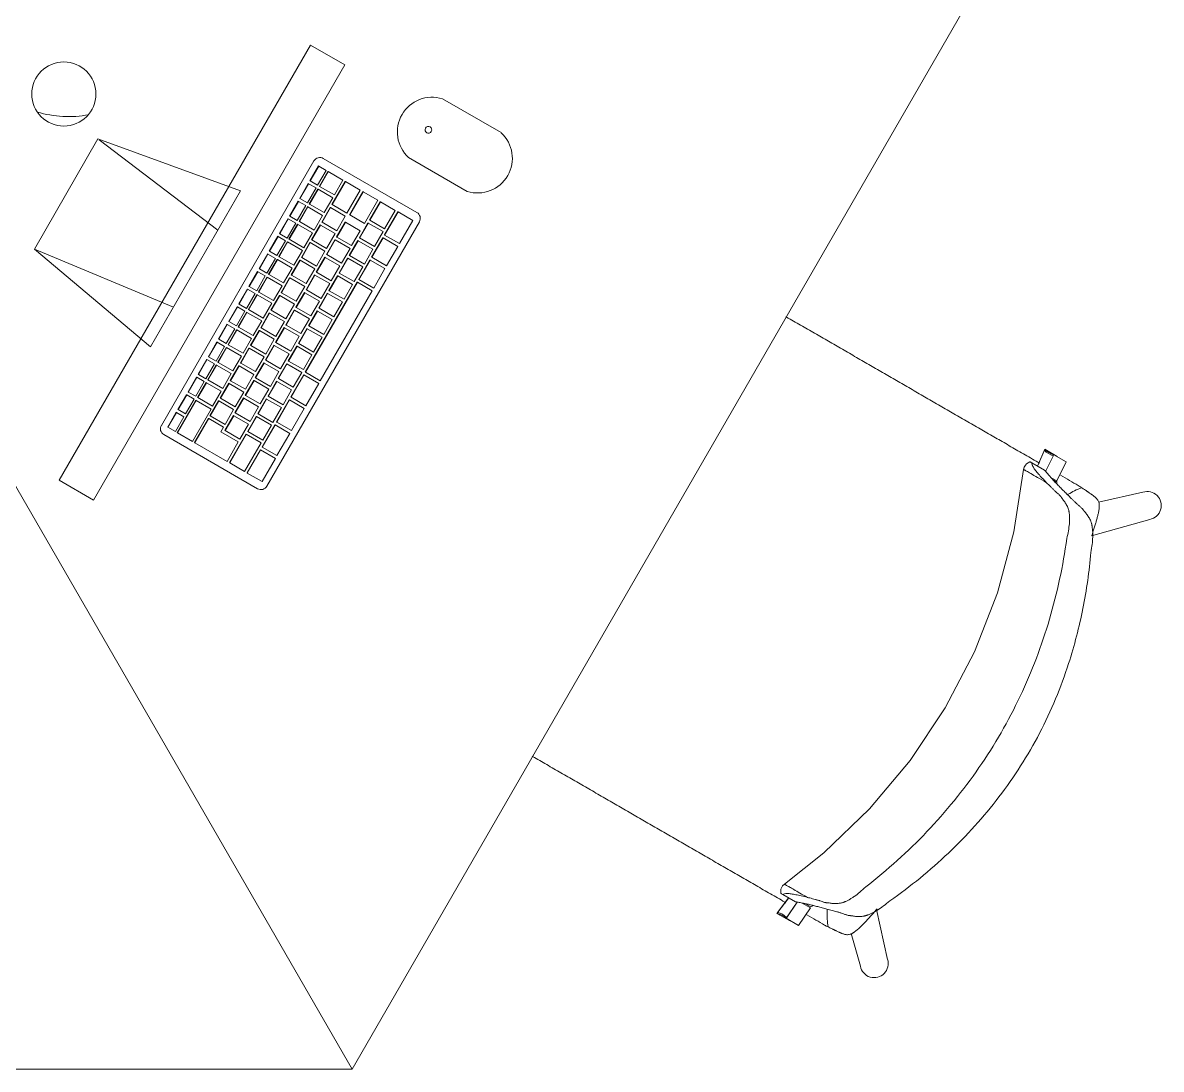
# Model space of a CAD drawing. Header units: millimetres. Extents: x 155927 to 295199, y -4084 to 97293.
# Drawn here: x 179994 to 181059, y 23214 to 24192 of the extents above; entities that cross this region are included whole.
import ezdxf

# ---------------------------------------------------------------- set-up
doc = ezdxf.new("R2010")
doc.units = ezdxf.units.MM
doc.header["$MEASUREMENT"] = 0
doc.layers.add('A-GENM', color=8, linetype='CONTINUOUS', lineweight=9)
doc.layers.add('I-FURN', color=8, linetype='CONTINUOUS', lineweight=9)

msp = doc.modelspace()

# ---------------------------------------------------------------- linework, layer by layer
at = {"layer": 'A-GENM'}
for p, q in [((180441.4, 24089.6), (180386.4, 24121.3)), ((180123.5, 23815.8), (180266.2, 24063.1)), ((180274.9, 24065.4), (180362.5, 24014.9)), ((180354.6, 24066.3), (180409.6, 24034.6)), ((180262.4, 24044.5), (180270.4, 24058.4)), ((180270.6, 24058.3), (180262.6, 24044.4)), ((180269.6, 24040.4), (180277.6, 24054.3)), ((180270.6, 24058.3), (180270.4, 24058.4)), ((180277.6, 24054.3), (180270.6, 24058.3)), ((180271.3, 24039.4), (180279.3, 24053.3)), ((180279.5, 24053.1), (180271.5, 24039.3)), ((180279.5, 24053.1), (180279.3, 24053.3)), ((180293.3, 24045.2), (180279.5, 24053.1)), ((180252.9, 24028.1), (180260.9, 24041.9)), ((180261.1, 24041.8), (180253.1, 24027.9)), ((180260.1, 24024), (180268.1, 24037.8)), ((180261.1, 24041.8), (180260.9, 24041.9)), ((180268.1, 24037.8), (180261.1, 24041.8)), ((180262.6, 24044.4), (180262.4, 24044.5)), ((180262.6, 24044.4), (180269.6, 24040.4)), ((180271.5, 24039.3), (180271.3, 24039.4)), ((180271.5, 24039.3), (180285.3, 24031.3)), ((180282.9, 24022.3), (180295.4, 24043.9)), ((180295.7, 24043.8), (180283.2, 24022.2)), ((180285.3, 24031.3), (180293.3, 24045.2)), ((180295.7, 24043.8), (180295.4, 24043.9)), ((180309.5, 24035.8), (180295.7, 24043.8)), ((180253.1, 24027.9), (180252.9, 24028.1)), ((180253.1, 24027.9), (180260.1, 24024)), ((180261.8, 24023), (180269.8, 24036.8)), ((180270, 24036.7), (180262, 24022.8)), ((180270, 24036.7), (180269.8, 24036.8)), ((180283.8, 24028.7), (180270, 24036.7)), ((180275.8, 24014.8), (180283.8, 24028.7)), ((180297, 24014.2), (180309.5, 24035.8)), ((180299.3, 24012.8), (180311.8, 24034.5)), ((180312.1, 24034.3), (180299.6, 24012.7)), ((180312.1, 24034.3), (180311.8, 24034.5)), ((180325.9, 24026.4), (180312.1, 24034.3)), ((180243.4, 24011.6), (180251.4, 24025.5)), ((180251.6, 24025.3), (180243.6, 24011.5)), ((180250.6, 24007.5), (180258.6, 24021.4)), ((180251.6, 24025.3), (180251.4, 24025.5)), ((180258.6, 24021.4), (180251.6, 24025.3)), ((180252.3, 24006.5), (180260.3, 24020.4)), ((180260.5, 24020.2), (180252.5, 24006.4)), ((180260.5, 24020.2), (180260.3, 24020.4)), ((180274.3, 24012.2), (180260.5, 24020.2)), ((180262, 24022.8), (180261.8, 24023)), ((180262, 24022.8), (180275.8, 24014.8)), ((180273.4, 24005.8), (180281.4, 24019.7)), ((180281.7, 24019.6), (180273.7, 24005.7)), ((180281.7, 24019.6), (180281.4, 24019.7)), ((180295.5, 24011.6), (180281.7, 24019.6)), ((180283.2, 24022.2), (180282.9, 24022.3)), ((180283.2, 24022.2), (180297, 24014.2)), ((180313.4, 24004.7), (180325.9, 24026.4)), ((180318.2, 24007.7), (180328.2, 24025)), ((180328.4, 24024.9), (180318.4, 24007.6)), ((180328.4, 24024.9), (180328.2, 24025)), ((180342.2, 24016.9), (180328.4, 24024.9)), ((180332.2, 23999.6), (180342.2, 24016.9)), ((180364.8, 24006.2), (180222.1, 23758.9)), ((180233.9, 23995.2), (180241.9, 24009)), ((180242.1, 24008.9), (180234.1, 23995)), ((180242.1, 24008.9), (180241.9, 24009)), ((180249.1, 24004.9), (180242.1, 24008.9)), ((180243.6, 24011.5), (180243.4, 24011.6)), ((180243.6, 24011.5), (180250.6, 24007.5)), ((180252.5, 24006.4), (180252.3, 24006.5)), ((180252.5, 24006.4), (180266.3, 23998.4)), ((180266.3, 23998.4), (180274.3, 24012.2)), ((180273.7, 24005.7), (180273.4, 24005.8)), ((180273.7, 24005.7), (180287.5, 23997.7)), ((180287.3, 23992), (180295.3, 24005.9)), ((180287.5, 23997.7), (180295.5, 24011.6)), ((180295.6, 24005.8), (180287.6, 23991.9)), ((180295.6, 24005.8), (180295.3, 24005.9)), ((180309.4, 23997.8), (180295.6, 24005.8)), ((180299.6, 24012.7), (180299.3, 24012.8)), ((180299.6, 24012.7), (180313.4, 24004.7)), ((180318.4, 24007.6), (180318.2, 24007.7)), ((180318.4, 24007.6), (180332.2, 23999.6)), ((180332.1, 23993.9), (180344.6, 24015.6)), ((180344.8, 24015.4), (180332.3, 23993.8)), ((180344.8, 24015.4), (180344.6, 24015.6)), ((180358.6, 24007.4), (180344.8, 24015.4)), ((180346.1, 23985.8), (180358.6, 24007.4)), ((180234.1, 23995), (180233.9, 23995.2)), ((180234.1, 23995), (180241.1, 23991)), ((180241.1, 23991), (180249.1, 24004.9)), ((180242.8, 23990.1), (180250.8, 24003.9)), ((180251, 24003.8), (180243, 23989.9)), ((180251, 24003.8), (180250.8, 24003.9)), ((180264.8, 23995.8), (180251, 24003.8)), ((180256.8, 23981.9), (180264.8, 23995.8)), ((180263.9, 23989.4), (180271.9, 24003.2)), ((180272.2, 24003.1), (180264.2, 23989.2)), ((180272.2, 24003.1), (180271.9, 24003.2)), ((180286, 23995.1), (180272.2, 24003.1)), ((180278, 23981.3), (180286, 23995.1)), ((180301.4, 23983.9), (180309.4, 23997.8)), ((180308.7, 23991.2), (180316.7, 24005.1)), ((180316.9, 24005), (180308.9, 23991.1)), ((180316.9, 24005), (180316.7, 24005.1)), ((180330.8, 23997), (180316.9, 24005)), ((180322.8, 23983.1), (180330.8, 23997)), ((180224.4, 23978.7), (180232.4, 23992.6)), ((180232.6, 23992.4), (180224.6, 23978.6)), ((180231.6, 23974.6), (180239.6, 23988.4)), ((180232.6, 23992.4), (180232.4, 23992.6)), ((180239.6, 23988.4), (180232.6, 23992.4)), ((180233.3, 23973.6), (180241.3, 23987.5)), ((180241.5, 23987.3), (180233.5, 23973.5)), ((180241.5, 23987.3), (180241.3, 23987.5)), ((180255.3, 23979.3), (180241.5, 23987.3)), ((180243, 23989.9), (180242.8, 23990.1)), ((180243, 23989.9), (180256.8, 23981.9)), ((180254.4, 23972.9), (180262.4, 23986.8)), ((180262.7, 23986.7), (180254.7, 23972.8)), ((180262.7, 23986.7), (180262.4, 23986.8)), ((180276.5, 23978.7), (180262.7, 23986.7)), ((180264.2, 23989.2), (180263.9, 23989.4)), ((180264.2, 23989.2), (180278, 23981.3)), ((180277.8, 23975.6), (180285.8, 23989.4)), ((180286.1, 23989.3), (180278.1, 23975.5)), ((180286.1, 23989.3), (180285.8, 23989.4)), ((180299.9, 23981.3), (180286.1, 23989.3)), ((180287.6, 23991.9), (180287.3, 23992)), ((180287.6, 23991.9), (180301.4, 23983.9)), ((180299.2, 23974.8), (180307.2, 23988.6)), ((180307.4, 23988.5), (180299.4, 23974.7)), ((180307.4, 23988.5), (180307.2, 23988.6)), ((180321.3, 23980.5), (180307.4, 23988.5)), ((180308.9, 23991.1), (180308.7, 23991.2)), ((180308.9, 23991.1), (180322.8, 23983.1)), ((180320.1, 23973.1), (180330.6, 23991.3)), ((180330.8, 23991.2), (180320.3, 23973)), ((180330.8, 23991.2), (180330.6, 23991.3)), ((180344.6, 23983.2), (180330.8, 23991.2)), ((180332.3, 23993.8), (180332.1, 23993.9)), ((180332.3, 23993.8), (180346.1, 23985.8)), ((180214.9, 23962.3), (180222.9, 23976.1)), ((180223.1, 23976), (180215.1, 23962.1)), ((180223.1, 23976), (180222.9, 23976.1)), ((180230.1, 23972), (180223.1, 23976)), ((180224.6, 23978.6), (180224.4, 23978.7)), ((180224.6, 23978.6), (180231.6, 23974.6)), ((180233.5, 23973.5), (180233.3, 23973.6)), ((180233.5, 23973.5), (180247.3, 23965.5)), ((180247.3, 23965.5), (180255.3, 23979.3)), ((180268.5, 23964.8), (180276.5, 23978.7)), ((180278.1, 23975.5), (180277.8, 23975.6)), ((180278.1, 23975.5), (180291.9, 23967.5)), ((180291.9, 23967.5), (180299.9, 23981.3)), ((180299.4, 23974.7), (180299.2, 23974.8)), ((180299.4, 23974.7), (180313.3, 23966.7)), ((180313.3, 23966.7), (180321.3, 23980.5)), ((180334.1, 23965), (180344.6, 23983.2)), ((180222.1, 23958.1), (180230.1, 23972)), ((180223.8, 23957.1), (180231.8, 23971)), ((180232, 23970.9), (180224, 23957)), ((180232, 23970.9), (180231.8, 23971)), ((180245.8, 23962.9), (180232, 23970.9)), ((180237.8, 23949), (180245.8, 23962.9)), ((180244.9, 23956.5), (180252.9, 23970.3)), ((180253.2, 23970.2), (180245.2, 23956.3)), ((180253.2, 23970.2), (180252.9, 23970.3)), ((180267, 23962.2), (180253.2, 23970.2)), ((180254.7, 23972.8), (180254.4, 23972.9)), ((180254.7, 23972.8), (180268.5, 23964.8)), ((180268.3, 23959.1), (180276.3, 23973)), ((180276.6, 23972.9), (180268.6, 23959)), ((180276.6, 23972.9), (180276.3, 23973)), ((180290.4, 23964.9), (180276.6, 23972.9)), ((180282.4, 23951), (180290.4, 23964.9)), ((180289.7, 23958.3), (180297.7, 23972.2)), ((180297.9, 23972.1), (180289.9, 23958.2)), ((180297.9, 23972.1), (180297.7, 23972.2)), ((180311.8, 23964.1), (180297.9, 23972.1)), ((180303.8, 23950.2), (180311.8, 23964.1)), ((180308.1, 23952.3), (180318.6, 23970.5)), ((180318.8, 23970.4), (180308.3, 23952.2)), ((180318.8, 23970.4), (180318.6, 23970.5)), ((180332.6, 23962.4), (180318.8, 23970.4)), ((180320.3, 23973), (180320.1, 23973.1)), ((180320.3, 23973), (180334.1, 23965)), ((180205.4, 23945.8), (180213.4, 23959.7)), ((180213.6, 23959.5), (180205.6, 23945.7)), ((180212.6, 23941.7), (180220.6, 23955.5)), ((180213.6, 23959.5), (180213.4, 23959.7)), ((180220.6, 23955.5), (180213.6, 23959.5)), ((180214.3, 23940.7), (180222.3, 23954.5)), ((180222.5, 23954.4), (180214.5, 23940.5)), ((180215.1, 23962.1), (180214.9, 23962.3)), ((180215.1, 23962.1), (180222.1, 23958.1)), ((180222.5, 23954.4), (180222.3, 23954.5)), ((180236.3, 23946.4), (180222.5, 23954.4)), ((180224, 23957), (180223.8, 23957.1)), ((180224, 23957), (180237.8, 23949)), ((180235.4, 23940), (180243.4, 23953.9)), ((180243.7, 23953.7), (180235.7, 23939.9)), ((180243.7, 23953.7), (180243.4, 23953.9)), ((180257.5, 23945.8), (180243.7, 23953.7)), ((180245.2, 23956.3), (180244.9, 23956.5)), ((180245.2, 23956.3), (180259, 23948.4)), ((180258.8, 23942.7), (180266.8, 23956.5)), ((180259, 23948.4), (180267, 23962.2)), ((180267.1, 23956.4), (180259.1, 23942.5)), ((180267.1, 23956.4), (180266.8, 23956.5)), ((180280.9, 23948.4), (180267.1, 23956.4)), ((180268.6, 23959), (180268.3, 23959.1)), ((180268.6, 23959), (180282.4, 23951)), ((180280.2, 23941.9), (180288.2, 23955.7)), ((180288.4, 23955.6), (180280.4, 23941.7)), ((180288.4, 23955.6), (180288.2, 23955.7)), ((180302.3, 23947.6), (180288.4, 23955.6)), ((180289.9, 23958.2), (180289.7, 23958.3)), ((180289.9, 23958.2), (180303.8, 23950.2)), ((180308.3, 23952.2), (180308.1, 23952.3)), ((180308.3, 23952.2), (180322.1, 23944.2)), ((180322.1, 23944.2), (180332.6, 23962.4)), ((180195.9, 23929.4), (180203.9, 23943.2)), ((180204.1, 23943.1), (180196.1, 23929.2)), ((180204.1, 23943.1), (180203.9, 23943.2)), ((180211.1, 23939.1), (180204.1, 23943.1)), ((180205.6, 23945.7), (180205.4, 23945.8)), ((180205.6, 23945.7), (180212.6, 23941.7)), ((180228.3, 23932.6), (180236.3, 23946.4)), ((180249.5, 23931.9), (180257.5, 23945.8)), ((180258.1, 23865.7), (180306.6, 23949.7)), ((180306.8, 23949.6), (180258.3, 23865.6)), ((180259.1, 23942.5), (180258.8, 23942.7)), ((180259.1, 23942.5), (180272.9, 23934.6)), ((180272.1, 23857.6), (180320.6, 23941.6)), ((180272.9, 23934.6), (180280.9, 23948.4)), ((180280.4, 23941.7), (180280.2, 23941.9)), ((180280.4, 23941.7), (180294.3, 23933.8)), ((180294.3, 23933.8), (180302.3, 23947.6)), ((180306.8, 23949.6), (180306.6, 23949.7)), ((180320.6, 23941.6), (180306.8, 23949.6)), ((180203.1, 23925.2), (180211.1, 23939.1)), ((180204.8, 23924.2), (180212.8, 23938.1)), ((180213, 23938), (180205, 23924.1)), ((180213, 23938), (180212.8, 23938.1)), ((180226.8, 23930), (180213, 23938)), ((180214.5, 23940.5), (180214.3, 23940.7)), ((180214.5, 23940.5), (180228.3, 23932.6)), ((180225.9, 23923.6), (180233.9, 23937.4)), ((180234.2, 23937.3), (180226.2, 23923.4)), ((180234.2, 23937.3), (180233.9, 23937.4)), ((180248, 23929.3), (180234.2, 23937.3)), ((180235.7, 23939.9), (180235.4, 23940)), ((180235.7, 23939.9), (180249.5, 23931.9)), ((180249.3, 23926.2), (180257.3, 23940.1)), ((180257.6, 23939.9), (180249.6, 23926.1)), ((180257.6, 23939.9), (180257.3, 23940.1)), ((180271.4, 23932), (180257.6, 23939.9)), ((180263.4, 23918.1), (180271.4, 23932)), ((180270.7, 23925.4), (180278.7, 23939.3)), ((180278.9, 23939.1), (180270.9, 23925.3)), ((180278.9, 23939.1), (180278.7, 23939.3)), ((180292.8, 23931.2), (180278.9, 23939.1)), ((180284.8, 23917.3), (180292.8, 23931.2)), ((180186.4, 23912.9), (180194.4, 23926.8)), ((180194.6, 23926.6), (180186.6, 23912.8)), ((180193.6, 23908.8), (180201.6, 23922.6)), ((180194.6, 23926.6), (180194.4, 23926.8)), ((180201.6, 23922.6), (180194.6, 23926.6)), ((180195.3, 23907.8), (180203.3, 23921.6)), ((180203.5, 23921.5), (180195.5, 23907.6)), ((180196.1, 23929.2), (180195.9, 23929.4)), ((180196.1, 23929.2), (180203.1, 23925.2)), ((180203.5, 23921.5), (180203.3, 23921.6)), ((180217.3, 23913.5), (180203.5, 23921.5)), ((180205, 23924.1), (180204.8, 23924.2)), ((180205, 23924.1), (180218.8, 23916.1)), ((180216.4, 23907.1), (180224.4, 23921)), ((180224.7, 23920.8), (180216.7, 23907)), ((180218.8, 23916.1), (180226.8, 23930)), ((180224.7, 23920.8), (180224.4, 23921)), ((180238.5, 23912.9), (180224.7, 23920.8)), ((180226.2, 23923.4), (180225.9, 23923.6)), ((180226.2, 23923.4), (180240, 23915.5)), ((180239.8, 23909.8), (180247.8, 23923.6)), ((180240, 23915.5), (180248, 23929.3)), ((180248.1, 23923.5), (180240.1, 23909.6)), ((180248.1, 23923.5), (180247.8, 23923.6)), ((180261.9, 23915.5), (180248.1, 23923.5)), ((180249.6, 23926.1), (180249.3, 23926.2)), ((180249.6, 23926.1), (180263.4, 23918.1)), ((180261.2, 23909), (180269.2, 23922.8)), ((180269.4, 23922.7), (180261.4, 23908.8)), ((180269.4, 23922.7), (180269.2, 23922.8)), ((180283.3, 23914.7), (180269.4, 23922.7)), ((180270.9, 23925.3), (180270.7, 23925.4)), ((180270.9, 23925.3), (180284.8, 23917.3)), ((180176.9, 23896.4), (180184.9, 23910.3)), ((180185.1, 23910.2), (180177.1, 23896.3)), ((180185.1, 23910.2), (180184.9, 23910.3)), ((180192.1, 23906.2), (180185.1, 23910.2)), ((180186.6, 23912.8), (180186.4, 23912.9)), ((180186.6, 23912.8), (180193.6, 23908.8)), ((180209.3, 23899.7), (180217.3, 23913.5)), ((180230.5, 23899), (180238.5, 23912.9)), ((180240.1, 23909.6), (180239.8, 23909.8)), ((180240.1, 23909.6), (180253.9, 23901.7)), ((180253.9, 23901.7), (180261.9, 23915.5)), ((180275.3, 23900.9), (180283.3, 23914.7)), ((180184.1, 23892.3), (180192.1, 23906.2)), ((180185.8, 23891.3), (180193.8, 23905.2)), ((180194, 23905), (180186, 23891.2)), ((180194, 23905), (180193.8, 23905.2)), ((180207.8, 23897.1), (180194, 23905)), ((180195.5, 23907.6), (180195.3, 23907.8)), ((180195.5, 23907.6), (180209.3, 23899.7)), ((180206.9, 23890.7), (180214.9, 23904.5)), ((180215.2, 23904.4), (180207.2, 23890.5)), ((180215.2, 23904.4), (180214.9, 23904.5)), ((180229, 23896.4), (180215.2, 23904.4)), ((180216.7, 23907), (180216.4, 23907.1)), ((180216.7, 23907), (180230.5, 23899)), ((180230.3, 23893.3), (180238.3, 23907.2)), ((180238.6, 23907), (180230.6, 23893.2)), ((180238.6, 23907), (180238.3, 23907.2)), ((180252.4, 23899.1), (180238.6, 23907)), ((180244.4, 23885.2), (180252.4, 23899.1)), ((180251.7, 23892.5), (180259.7, 23906.4)), ((180259.9, 23906.2), (180251.9, 23892.4)), ((180259.9, 23906.2), (180259.7, 23906.4)), ((180273.8, 23898.3), (180259.9, 23906.2)), ((180261.4, 23908.8), (180261.2, 23909)), ((180261.4, 23908.8), (180275.3, 23900.9)), ((180167.4, 23880), (180175.4, 23893.8)), ((180175.6, 23893.7), (180167.6, 23879.9)), ((180174.6, 23875.9), (180182.6, 23889.7)), ((180175.6, 23893.7), (180175.4, 23893.8)), ((180182.6, 23889.7), (180175.6, 23893.7)), ((180176.3, 23874.9), (180184.3, 23888.7)), ((180184.5, 23888.6), (180176.5, 23874.7)), ((180177.1, 23896.3), (180176.9, 23896.4)), ((180177.1, 23896.3), (180184.1, 23892.3)), ((180184.5, 23888.6), (180184.3, 23888.7)), ((180198.3, 23880.6), (180184.5, 23888.6)), ((180186, 23891.2), (180185.8, 23891.3)), ((180186, 23891.2), (180199.8, 23883.2)), ((180197.4, 23874.2), (180205.4, 23888.1)), ((180199.8, 23883.2), (180207.8, 23897.1)), ((180205.7, 23887.9), (180205.4, 23888.1)), ((180207.2, 23890.5), (180206.9, 23890.7)), ((180207.2, 23890.5), (180221, 23882.5)), ((180220.8, 23876.9), (180228.8, 23890.7)), ((180221, 23882.5), (180229, 23896.4)), ((180229.1, 23890.6), (180221.1, 23876.7)), ((180229.1, 23890.6), (180228.8, 23890.7)), ((180242.9, 23882.6), (180229.1, 23890.6)), ((180230.6, 23893.2), (180230.3, 23893.3)), ((180230.6, 23893.2), (180244.4, 23885.2)), ((180242.2, 23876.1), (180250.2, 23889.9)), ((180250.4, 23889.8), (180242.4, 23875.9)), ((180250.4, 23889.8), (180250.2, 23889.9)), ((180264.3, 23881.8), (180250.4, 23889.8)), ((180251.9, 23892.4), (180251.7, 23892.5)), ((180251.9, 23892.4), (180265.8, 23884.4)), ((180265.8, 23884.4), (180273.8, 23898.3)), ((180167.6, 23879.9), (180167.4, 23880)), ((180167.6, 23879.9), (180174.6, 23875.9)), ((180190.3, 23866.8), (180198.3, 23880.6)), ((180205.7, 23887.9), (180197.7, 23874.1)), ((180219.5, 23879.9), (180205.7, 23887.9)), ((180211.5, 23866.1), (180219.5, 23879.9)), ((180234.9, 23868.7), (180242.9, 23882.6)), ((180256.3, 23867.9), (180264.3, 23881.8)), ((180157.9, 23863.5), (180165.9, 23877.4)), ((180166.1, 23877.3), (180158.1, 23863.4)), ((180165.1, 23859.4), (180173.1, 23873.3)), ((180166.1, 23877.3), (180165.9, 23877.4)), ((180173.1, 23873.3), (180166.1, 23877.3)), ((180166.8, 23858.4), (180174.8, 23872.3)), ((180175, 23872.1), (180167, 23858.3)), ((180175, 23872.1), (180174.8, 23872.3)), ((180188.8, 23864.2), (180175, 23872.1)), ((180176.5, 23874.7), (180176.3, 23874.9)), ((180176.5, 23874.7), (180190.3, 23866.8)), ((180187.9, 23857.8), (180195.9, 23871.6)), ((180196.2, 23871.5), (180188.2, 23857.6)), ((180196.2, 23871.5), (180195.9, 23871.6)), ((180210, 23863.5), (180196.2, 23871.5)), ((180197.7, 23874.1), (180197.4, 23874.2)), ((180197.7, 23874.1), (180211.5, 23866.1)), ((180211.3, 23860.4), (180219.3, 23874.3)), ((180219.6, 23874.1), (180211.6, 23860.3)), ((180219.6, 23874.1), (180219.3, 23874.3)), ((180233.4, 23866.1), (180219.6, 23874.1)), ((180221.1, 23876.7), (180220.8, 23876.9)), ((180221.1, 23876.7), (180234.9, 23868.7)), ((180232.7, 23859.6), (180240.7, 23873.5)), ((180240.9, 23873.3), (180232.9, 23859.5)), ((180240.9, 23873.3), (180240.7, 23873.5)), ((180254.8, 23865.3), (180240.9, 23873.3)), ((180242.4, 23875.9), (180242.2, 23876.1)), ((180242.4, 23875.9), (180256.3, 23867.9)), ((180148.4, 23847.1), (180156.4, 23860.9)), ((180156.6, 23860.8), (180148.6, 23846.9)), ((180155.6, 23843), (180163.6, 23856.8)), ((180156.6, 23860.8), (180156.4, 23860.9)), ((180163.6, 23856.8), (180156.6, 23860.8)), ((180158.1, 23863.4), (180157.9, 23863.5)), ((180158.1, 23863.4), (180165.1, 23859.4)), ((180167, 23858.3), (180166.8, 23858.4)), ((180167, 23858.3), (180180.8, 23850.3)), ((180180.8, 23850.3), (180188.8, 23864.2)), ((180188.2, 23857.6), (180187.9, 23857.8)), ((180188.2, 23857.6), (180202, 23849.6)), ((180201.8, 23844), (180209.8, 23857.8)), ((180202, 23849.6), (180210, 23863.5)), ((180210.1, 23857.7), (180202.1, 23843.8)), ((180210.1, 23857.7), (180209.8, 23857.8)), ((180223.9, 23849.7), (180210.1, 23857.7)), ((180211.6, 23860.3), (180211.3, 23860.4)), ((180211.6, 23860.3), (180225.4, 23852.3)), ((180223.2, 23843.2), (180231.2, 23857)), ((180231.4, 23856.9), (180223.4, 23843)), ((180225.4, 23852.3), (180233.4, 23866.1)), ((180231.4, 23856.9), (180231.2, 23857)), ((180245.3, 23848.9), (180231.4, 23856.9)), ((180232.9, 23859.5), (180232.7, 23859.6)), ((180232.9, 23859.5), (180246.8, 23851.5)), ((180244.6, 23842.3), (180256.6, 23863.1)), ((180256.8, 23863), (180244.8, 23842.2)), ((180246.8, 23851.5), (180254.8, 23865.3)), ((180256.8, 23863), (180256.6, 23863.1)), ((180270.6, 23855), (180256.8, 23863)), ((180258.3, 23865.6), (180258.1, 23865.7)), ((180258.3, 23865.6), (180272.1, 23857.6)), ((180148.6, 23846.9), (180148.4, 23847.1)), ((180148.6, 23846.9), (180155.6, 23843)), ((180157.3, 23842), (180165.3, 23855.8)), ((180165.5, 23855.7), (180157.5, 23841.8)), ((180165.5, 23855.7), (180165.3, 23855.8)), ((180179.3, 23847.7), (180165.5, 23855.7)), ((180171.3, 23833.8), (180179.3, 23847.7)), ((180178.4, 23841.3), (180186.4, 23855.2)), ((180186.7, 23855), (180178.7, 23841.2)), ((180186.7, 23855), (180186.4, 23855.2)), ((180200.5, 23847), (180186.7, 23855)), ((180192.5, 23833.2), (180200.5, 23847)), ((180215.9, 23835.8), (180223.9, 23849.7)), ((180237.3, 23835), (180245.3, 23848.9)), ((180258.6, 23834.2), (180270.6, 23855)), ((180138.3, 23809.1), (180155.8, 23839.4)), ((180156, 23839.2), (180138.5, 23808.9)), ((180138.9, 23830.6), (180146.9, 23844.5)), ((180147.1, 23844.3), (180139.1, 23830.5)), ((180146.1, 23826.5), (180154.1, 23840.4)), ((180147.1, 23844.3), (180146.9, 23844.5)), ((180154.1, 23840.4), (180147.1, 23844.3)), ((180156, 23839.2), (180155.8, 23839.4)), ((180170.1, 23831.1), (180156, 23839.2)), ((180157.5, 23841.8), (180157.3, 23842)), ((180157.5, 23841.8), (180171.3, 23833.8)), ((180168.9, 23824.8), (180176.9, 23838.7)), ((180177.2, 23838.6), (180169.2, 23824.7)), ((180177.2, 23838.6), (180176.9, 23838.7)), ((180191, 23830.6), (180177.2, 23838.6)), ((180178.7, 23841.2), (180178.4, 23841.3)), ((180178.7, 23841.2), (180192.5, 23833.2)), ((180192.3, 23827.5), (180200.3, 23841.4)), ((180200.6, 23841.2), (180192.6, 23827.4)), ((180200.6, 23841.2), (180200.3, 23841.4)), ((180214.4, 23833.2), (180200.6, 23841.2)), ((180202.1, 23843.8), (180201.8, 23844)), ((180202.1, 23843.8), (180215.9, 23835.8)), ((180213.7, 23826.7), (180221.7, 23840.6)), ((180221.9, 23840.4), (180213.9, 23826.6)), ((180221.9, 23840.4), (180221.7, 23840.6)), ((180235.8, 23832.4), (180221.9, 23840.4)), ((180223.4, 23843), (180223.2, 23843.2)), ((180223.4, 23843), (180237.3, 23835)), ((180231.1, 23819), (180243.1, 23839.8)), ((180243.3, 23839.6), (180231.3, 23818.8)), ((180243.3, 23839.6), (180243.1, 23839.8)), ((180257.1, 23831.6), (180243.3, 23839.6)), ((180244.8, 23842.2), (180244.6, 23842.3)), ((180244.8, 23842.2), (180258.6, 23834.2)), ((180129.4, 23814.2), (180137.4, 23828)), ((180137.6, 23827.9), (180129.6, 23814)), ((180137.6, 23827.9), (180137.4, 23828)), ((180144.6, 23823.9), (180137.6, 23827.9)), ((180139.1, 23830.5), (180138.9, 23830.6)), ((180139.1, 23830.5), (180146.1, 23826.5)), ((180152.6, 23800.8), (180170.1, 23831.1)), ((180169.2, 23824.7), (180168.9, 23824.8)), ((180169.2, 23824.7), (180183, 23816.7)), ((180182.8, 23811), (180190.8, 23824.9)), ((180183, 23816.7), (180191, 23830.6)), ((180191.1, 23824.8), (180183.1, 23810.9)), ((180191.1, 23824.8), (180190.8, 23824.9)), ((180204.9, 23816.8), (180191.1, 23824.8)), ((180192.6, 23827.4), (180192.3, 23827.5)), ((180192.6, 23827.4), (180206.4, 23819.4)), ((180206.4, 23819.4), (180214.4, 23833.2)), ((180213.9, 23826.6), (180213.7, 23826.7)), ((180213.9, 23826.6), (180227.8, 23818.6)), ((180227.8, 23818.6), (180235.8, 23832.4)), ((180245.1, 23810.9), (180257.1, 23831.6)), ((180129.6, 23814), (180129.4, 23814.2)), ((180129.6, 23814), (180136.6, 23810)), ((180136.6, 23810), (180144.6, 23823.9)), ((180154.4, 23799.7), (180167.4, 23822.2)), ((180167.7, 23822.1), (180154.7, 23799.6)), ((180167.7, 23822.1), (180167.4, 23822.2)), ((180181.5, 23814.1), (180167.7, 23822.1)), ((180179, 23809.8), (180181.5, 23814.1)), ((180196.9, 23802.9), (180204.9, 23816.8)), ((180204.2, 23810.2), (180212.2, 23824.1)), ((180212.4, 23824), (180204.4, 23810.1)), ((180212.4, 23824), (180212.2, 23824.1)), ((180226.3, 23816), (180212.4, 23824)), ((180217.6, 23795.6), (180229.6, 23816.4)), ((180229.8, 23816.2), (180217.8, 23795.4)), ((180218.3, 23802.1), (180226.3, 23816)), ((180229.8, 23816.2), (180229.6, 23816.4)), ((180243.6, 23808.3), (180229.8, 23816.2)), ((180231.3, 23818.8), (180231.1, 23819)), ((180231.3, 23818.8), (180245.1, 23810.9)), ((180213.4, 23756.6), (180125.8, 23807.2)), ((180138.5, 23808.9), (180138.3, 23809.1)), ((180138.5, 23808.9), (180152.6, 23800.8)), ((180195.4, 23800.3), (180179, 23809.8)), ((180183.1, 23810.9), (180182.8, 23811)), ((180183.1, 23810.9), (180196.9, 23802.9)), ((180187.2, 23780.8), (180202.7, 23807.6)), ((180202.9, 23807.5), (180187.4, 23780.7)), ((180202.9, 23807.5), (180202.7, 23807.6)), ((180216.8, 23799.5), (180202.9, 23807.5)), ((180204.4, 23810.1), (180204.2, 23810.2)), ((180204.4, 23810.1), (180218.3, 23802.1)), ((180231.6, 23787.5), (180243.6, 23808.3)), ((180154.7, 23799.6), (180154.4, 23799.7)), ((180154.7, 23799.6), (180184.9, 23782.1)), ((180184.9, 23782.1), (180195.4, 23800.3)), ((180201.3, 23772.7), (180216.8, 23799.5)), ((180203.6, 23771.3), (180216.1, 23793)), ((180216.3, 23792.8), (180203.8, 23771.2)), ((180216.3, 23792.8), (180216.1, 23793)), ((180230.1, 23784.9), (180216.3, 23792.8)), ((180217.8, 23795.4), (180217.6, 23795.6)), ((180217.8, 23795.4), (180231.6, 23787.5)), ((180217.6, 23763.2), (180230.1, 23784.9)), ((180187.4, 23780.7), (180187.2, 23780.8)), ((180187.4, 23780.7), (180201.3, 23772.7)), ((180203.8, 23771.2), (180203.6, 23771.3)), ((180203.8, 23771.2), (180217.6, 23763.2))]:
    msp.add_line(p, q, dxfattribs=at)
for centre, radius, start, end in [((180376.7, 24090.2), 32.5, 72.6804, 227.3196), ((180373.2, 24092.2), 3.16, 60, 240), ((180373.2, 24092.2), 3.16, 240, 60), ((180419.3, 24065.6), 32.5, 252.6804, 47.3196), ((180271.7, 24059.9), 6.35, 60, 150), ((180359.3, 24009.4), 6.35, 330, 60), ((180128.9, 23812.7), 6.35, 150, 240), ((180216.6, 23762.1), 6.35, 240, 330)]:
    msp.add_arc(centre, radius, start, end, dxfattribs=at)
at = {"layer": 'I-FURN'}
for p, q in [((180301.8, 23213.7), (180876.8, 24209.6)), ((180301.8, 23213.7), (179746.8, 24175)), ((179746.8, 24175), (180301.8, 23213.7)), ((180027.9, 23764.5), (180262.9, 24171.5)), ((180262.9, 24171.5), (180295, 24152.9)), ((180295, 24152.9), (180060, 23746)), ((180064.1, 24083.7), (180004.7, 23980.6)), ((180197.6, 24035.1), (180064.1, 24083.7)), ((180176.3, 23998.2), (180065.2, 24082.8)), ((180113.4, 23889.3), (180197.6, 24035.1)), ((180134.7, 23926.2), (180004.7, 23980.6)), ((180004.7, 23980.6), (180113.4, 23889.3)), ((180949.9, 23793.5), (180943.1, 23777.6)), ((180949.5, 23792.6), (180943.1, 23777.6)), ((180961.5, 23786.8), (180949.9, 23793.5)), ((180936, 23781.7), (180934.2, 23780.9)), ((180950.6, 23772.7), (180958.2, 23788.3)), ((180958.2, 23788.3), (180969.7, 23781.7)), ((180969.7, 23781.7), (180961, 23763.8)), ((180930, 23774.6), (180920.9, 23716.2)), ((180930.6, 23776.7), (180930, 23774.6)), ((180931.7, 23778.7), (180930.6, 23776.7)), ((180932.7, 23779.8), (180931.7, 23778.7)), ((180934.2, 23780.9), (180932.7, 23779.8)), ((180937.7, 23780.7), (180949.6, 23773.9)), ((180027.9, 23764.5), (180060, 23746)), ((180961, 23763.8), (180955.9, 23766.7)), ((180960.5, 23762.9), (180957.9, 23764.4)), ((181041.6, 23753.2), (181000, 23743.9)), ((180993.6, 23712.4), (181048.1, 23727.9)), ((180920.9, 23716.2), (180905.5, 23659.2)), ((180905.5, 23659.2), (180884, 23604.1)), ((180884, 23604.1), (180856.7, 23551.7)), ((180856.7, 23551.7), (180823.8, 23502.5)), ((180823.8, 23502.5), (180785.9, 23457.1)), ((180785.9, 23457.1), (180743.3, 23416.1)), ((180743.3, 23416.1), (180706.2, 23386.8)), ((180702.8, 23380), (180703, 23381.9)), ((180703, 23378.2), (180702.8, 23380)), ((180703, 23381.9), (180703.5, 23383.4)), ((180703.5, 23383.4), (180704.6, 23385.3)), ((180704.6, 23385.3), (180706.2, 23386.8)), ((180704.8, 23377.1), (180716.6, 23370.3)), ((180710.3, 23373.9), (180699.3, 23359.3)), ((180710.1, 23374), (180699.8, 23360.2)), ((180707.9, 23354.8), (180718.2, 23370)), ((180708.4, 23355.6), (180718.1, 23370)), ((180722.9, 23369.1), (180730.6, 23364.6)), ((180725.9, 23368.4), (180731, 23365.5)), ((180699.9, 23359), (180710.9, 23352.7)), ((180730.6, 23364.6), (180719.5, 23348.1)), ((180802.8, 23316.4), (180792.4, 23363)), ((180719.5, 23348.1), (180707.9, 23354.8)), ((180768.8, 23340.6), (180777.5, 23310)), ((179151.8, 23213.7), (180301.8, 23213.7))]:
    msp.add_line(p, q, dxfattribs=at)
for centre, radius, start, end in [((180032.2, 24125.7), 30, 0, 180), ((180032.2, 24125.7), 30, 180, 0), ((180036.8, 24209.6), 105, 253.6919, 280.2469), ((181045.7, 23740.8), 13.1, 280.4176, 108.0338), ((180790.3, 23312.4), 13.1, 190.3941, 18.0104)]:
    msp.add_arc(centre, radius, start, end, dxfattribs=at)
for centre, start_param, end_param in [((180962.4, 23804.2), 5.960696, 6.540192), ((180962.9, 23805.1), 5.960696, 6.540192), ((180695.7, 23342.4), 2.884586, 3.464082), ((180696.2, 23343.2), 2.884586, 3.464082), ((180707.3, 23335.7), 3.380441, 3.464082)]:
    msp.add_ellipse(centre, major_axis=(-8.7, -15.1), ratio=0.978487, start_param=start_param, end_param=end_param, dxfattribs=at)
for points, knots in [([(180707.7, 23917.4), (180707.9, 23917.3), (180710.3, 23915.9), (180714.8, 23913.3), (180721.4, 23909.5), (180728, 23905.7), (180736.7, 23900.7), (180747.5, 23894.4), (180758.3, 23888.2), (180767, 23883.2), (180773.6, 23879.4), (180780.2, 23875.6), (180788.9, 23870.5), (180799.8, 23864.3), (180812.7, 23856.8), (180825.9, 23849.2), (180839, 23841.6), (180851.9, 23834.2), (180862.7, 23828), (180871.3, 23822.9), (180877.9, 23819.1), (180884.5, 23815.3), (180893.1, 23810.4), (180903.7, 23804.3), (180914.4, 23798.1), (180923.1, 23793), (180929.8, 23789.2), (180936.6, 23785.3), (180941.7, 23782.3), (180944.5, 23780.7), (180945.1, 23780.4)], [-0.7515277, -0.7515277, -0.7515277, -0.7515277, -0.75, -0.7321429, -0.7142857, -0.6964286, -0.6785714, -0.6428571, -0.6071429, -0.5892857, -0.5714286, -0.5535714, -0.5357143, -0.5, -0.4642857, -0.4285714, -0.3928571, -0.3571429, -0.3214286, -0.3035714, -0.2857143, -0.2678571, -0.25, -0.2142857, -0.1785714, -0.1607143, -0.1428571, -0.125, -0.1071429, -0.1022726, -0.1022726, -0.1022726, -0.1022726]), ([(180930, 23774.6), (180930, 23774.6), (180930.2, 23774.6), (180930.6, 23774.3), (180931.4, 23773.8), (180933.1, 23772.8), (180936.5, 23770.9), (180942.7, 23767.3), (180948.4, 23764), (180951.6, 23762.1)], [0.3374293, 0.3374293, 0.3374293, 0.3374293, 0.3888889, 0.4444444, 0.5138889, 0.5833333, 0.7222222, 0.8611111, 1, 1, 1, 1]), ([(180970.5, 23710), (180971.1, 23712.5), (180972.1, 23717.3), (180972.8, 23722.7), (180973, 23726.7), (180973, 23729.6), (180972.9, 23731.8), (180972.8, 23733.3), (180972.7, 23734.1), (180972.6, 23734.7), (180972.5, 23735.3), (180972.3, 23736.1), (180972, 23737.4), (180971.4, 23739.1), (180970.5, 23741), (180969.5, 23742.7), (180968.5, 23744.3), (180967.4, 23745.7), (180966.5, 23746.8), (180966, 23747.6), (180965.7, 23748), (180965.5, 23748.4), (180965.2, 23748.7), (180964.9, 23749.1), (180964.4, 23749.7), (180963.7, 23750.5), (180962.9, 23751.4), (180961.7, 23752.4), (180960.6, 23753.3), (180959.4, 23754.3), (180958.6, 23755.1), (180957.7, 23756), (180956.5, 23757.2), (180954.5, 23759.2), (180952.8, 23761), (180951.6, 23762.1)], [0, 0, 0, 0, 0.0625, 0.125, 0.15625, 0.1875, 0.21875, 0.234375, 0.242188, 0.25, 0.257812, 0.265625, 0.28125, 0.3125, 0.34375, 0.375, 0.40625, 0.4375, 0.46875, 0.484375, 0.492188, 0.5, 0.507812, 0.515625, 0.53125, 0.5625, 0.59375, 0.625, 0.6875, 0.71875, 0.75, 0.78125, 0.8125, 0.875, 1, 1, 1, 1]), ([(180954.5, 23768.2), (180955.8, 23766.7), (180958.1, 23764.1), (180961.7, 23760.4), (180964.7, 23757.4), (180967.8, 23754.2), (180971.1, 23751), (180974, 23748), (180976.5, 23745.6), (180978.1, 23744), (180979.4, 23742.8), (180980.7, 23741.7), (180982, 23740.6), (180983.3, 23739.4), (180984.3, 23738.5), (180985.2, 23737.6), (180985.7, 23736.9), (180986.1, 23736.5), (180986.3, 23736.1), (180986.6, 23735.8), (180986.9, 23735.4), (180987.5, 23734.6), (180988.4, 23733.5), (180989.5, 23732.1), (180990.6, 23730.6), (180991.6, 23728.9), (180992.5, 23727.1), (180993.2, 23725.4), (180993.6, 23724), (180993.8, 23723.3), (180993.9, 23722.7), (180994, 23722), (180994.1, 23721.2), (180994.4, 23719.7), (180994.6, 23717.4), (180994.7, 23714.4), (180994.7, 23710.3), (180994.3, 23704.6), (180993.5, 23699.6), (180993, 23697)], [0, 0, 0, 0, 0.142857, 0.214286, 0.285714, 0.357143, 0.428571, 0.5, 0.535714, 0.571429, 0.589286, 0.607143, 0.642857, 0.660714, 0.678571, 0.696429, 0.705357, 0.709821, 0.714286, 0.71875, 0.723214, 0.732143, 0.75, 0.767857, 0.785714, 0.803571, 0.821429, 0.839286, 0.848214, 0.852679, 0.857143, 0.861607, 0.866071, 0.875, 0.892857, 0.910714, 0.928571, 0.964286, 1, 1, 1, 1]), ([(180961.2, 23761), (180961.2, 23761.5), (180961.1, 23762.4), (180961, 23763.3), (180960.9, 23763.8)], [-0.5281276, -0.5281276, -0.5281276, -0.5281276, -0.3333333, -0.1258677, -0.1258677, -0.1258677, -0.1258677]), ([(180984.3, 23757.5), (180982, 23756.6), (180977.7, 23754.8), (180973.3, 23752.3), (180971.1, 23750.9), (180970.8, 23750.7)], [0, 0, 0, 0, 0.02777778, 0.05555556, 0.06066679, 0.06066679, 0.06066679, 0.06066679]), ([(180984.3, 23757.5), (180985.2, 23756.9), (180986.6, 23756), (180988.3, 23754.9), (180989.2, 23754.3), (180989.9, 23753.8), (180990.5, 23753.4), (180991.4, 23752.8), (180992.4, 23752.1), (180993.4, 23751.4), (180994.1, 23750.9), (180994.5, 23750.6), (180994.8, 23750.3), (180995.2, 23750.1), (180995.6, 23749.8), (180996.3, 23749.2), (180997.2, 23748.4), (180998.2, 23747.5), (180999, 23746.5), (180999.8, 23745.3), (181000.4, 23744), (181000.7, 23742.7), (181000.8, 23741.6), (181000.8, 23740.8), (181000.8, 23740), (181000.8, 23738.9), (181000.6, 23737.4), (181000.3, 23735.7), (181000, 23733.8), (180999.6, 23732.1), (180999.2, 23730.5), (180998.7, 23728.9), (180998.3, 23727.2), (180997.8, 23725.4), (180997, 23723), (180995.7, 23718.6), (180994.5, 23715), (180993.8, 23712.7)], [0, 0, 0, 0, 0.0625, 0.09375, 0.109375, 0.125, 0.140625, 0.15625, 0.1875, 0.21875, 0.234375, 0.242188, 0.25, 0.257812, 0.265625, 0.28125, 0.3125, 0.34375, 0.375, 0.40625, 0.4375, 0.46875, 0.484375, 0.5, 0.515625, 0.53125, 0.5625, 0.59375, 0.625, 0.65625, 0.6875, 0.71875, 0.75, 0.78125, 0.8125, 0.875, 1, 1, 1, 1]), ([(180782.3, 23384.2), (180792.5, 23392.1), (180812.2, 23408.6), (180849.2, 23444.5), (180890, 23494.5), (180928.7, 23561.6), (180951.6, 23621.9), (180964.2, 23671.9), (180968.7, 23697.2), (180970.5, 23710)], [-1, -1, -1, -1, -0.9, -0.8, -0.6, -0.4, -0.2, -0.1, 0, 0, 0, 0]), ([(180993, 23697), (180991.5, 23679.3), (180986.4, 23644.3), (180971.7, 23587.1), (180946.8, 23527), (180908.5, 23467.1), (180868.8, 23423.3), (180833.4, 23392.1), (180814.6, 23377.9), (180804.9, 23371.1)], [-1, -1, -1, -1, -0.863636, -0.727273, -0.545455, -0.363636, -0.181818, -0.090909, 0, 0, 0, 0]), ([(180707.7, 23369.3), (180707.3, 23369.6), (180702.5, 23372.3), (180693.2, 23377.7), (180679.8, 23385.4), (180666.8, 23393), (180656, 23399.2), (180647.2, 23404.2), (180640.6, 23408.1), (180633.9, 23411.9), (180625.2, 23417), (180614.4, 23423.2), (180603.6, 23429.4), (180595, 23434.4), (180588.4, 23438.2), (180581.9, 23442), (180573.2, 23447), (180562.6, 23453.1), (180551.8, 23459.3), (180543.2, 23464.3), (180536.6, 23468.1), (180529.9, 23472), (180521.2, 23477), (180510.3, 23483.3), (180497.2, 23490.9), (180483.9, 23498.5), (180475, 23503.7), (180470.5, 23506.3), (180470.4, 23506.3)], [-0.896036, -0.896036, -0.896036, -0.896036, -0.8928571, -0.8571429, -0.8214286, -0.7857143, -0.75, -0.7321429, -0.7142857, -0.6964286, -0.6785714, -0.6428571, -0.6071429, -0.5892857, -0.5714286, -0.5535714, -0.5357143, -0.5, -0.4642857, -0.4464286, -0.4285714, -0.4107143, -0.3928571, -0.3571429, -0.3214286, -0.2857143, -0.25, -0.2489174, -0.2489174, -0.2489174, -0.2489174]), ([(180703.9, 23377.6), (180703.8, 23377.7), (180703.3, 23377.9), (180702.9, 23378.2), (180703, 23378.2), (180703.6, 23377.8), (180704.3, 23377.4), (180704.8, 23377.1)], [0.4715341, 0.4715341, 0.4715341, 0.4715341, 0.5, 0.625, 0.75, 0.875, 1, 1, 1, 1]), ([(180727.8, 23374.4), (180725.2, 23375.9), (180720.5, 23378.6), (180715, 23381.8), (180710.9, 23384.1), (180708.6, 23385.5), (180707.3, 23386.2), (180706.7, 23386.5), (180706.3, 23386.8), (180706.2, 23386.8), (180706.2, 23386.8)], [0, 0, 0, 0, 0.1111111, 0.2222222, 0.3333333, 0.4444444, 0.5, 0.5555556, 0.6111111, 0.6625707, 0.6625707, 0.6625707, 0.6625707]), ([(180727.8, 23374.4), (180729.3, 23374), (180731.7, 23373.4), (180734.5, 23372.6), (180736.1, 23372.2), (180737.3, 23371.9), (180738.5, 23371.5), (180739.9, 23371), (180741.2, 23370.5), (180742.7, 23370), (180743.9, 23369.7), (180744.9, 23369.5), (180745.7, 23369.4), (180746.2, 23369.3), (180746.6, 23369.3), (180747, 23369.3), (180747.5, 23369.2), (180748.5, 23369.1), (180749.9, 23368.9), (180751.6, 23368.7), (180753.5, 23368.6), (180755.5, 23368.6), (180757.6, 23368.8), (180759.4, 23369.1), (180760.7, 23369.5), (180761.4, 23369.7), (180762, 23369.9), (180762.5, 23370.2), (180763.3, 23370.5), (180764.7, 23371.1), (180766.7, 23372.1), (180769.1, 23373.5), (180772.5, 23375.8), (180776.8, 23379.1), (180780.5, 23382.4), (180782.3, 23384.2)], [0, 0, 0, 0, 0.125, 0.1875, 0.21875, 0.25, 0.28125, 0.3125, 0.375, 0.40625, 0.4375, 0.46875, 0.484375, 0.492188, 0.5, 0.507812, 0.515625, 0.53125, 0.5625, 0.59375, 0.625, 0.65625, 0.6875, 0.71875, 0.734375, 0.742188, 0.75, 0.757812, 0.765625, 0.78125, 0.8125, 0.84375, 0.875, 0.9375, 1, 1, 1, 1]), ([(180804.9, 23371.1), (180802.9, 23369.4), (180798.9, 23366.2), (180794.2, 23363), (180790.6, 23360.9), (180788, 23359.6), (180785.9, 23358.6), (180784.5, 23358), (180783.7, 23357.8), (180783.1, 23357.5), (180782.5, 23357.3), (180781.7, 23357.1), (180780.4, 23356.8), (180778.6, 23356.5), (180776.5, 23356.4), (180774.6, 23356.4), (180772.7, 23356.6), (180771, 23356.9), (180769.6, 23357.1), (180768.6, 23357.2), (180768, 23357.3), (180767.6, 23357.4), (180767.2, 23357.4), (180766.7, 23357.5), (180765.8, 23357.6), (180764.6, 23357.9), (180763.3, 23358.3), (180761.6, 23358.8), (180760, 23359.5), (180758.4, 23360), (180757.1, 23360.4), (180755.8, 23360.8), (180754.1, 23361.2), (180751.2, 23362), (180747.2, 23363.1), (180742.7, 23364.3), (180738.4, 23365.5), (180734.3, 23366.5), (180730.5, 23367.5), (180727, 23368.3), (180724.9, 23368.7), (180724, 23368.9)], [0, 0, 0, 0, 0.035714, 0.071429, 0.089286, 0.107143, 0.125, 0.133929, 0.138393, 0.142857, 0.147321, 0.151786, 0.160714, 0.178571, 0.196429, 0.214286, 0.232143, 0.25, 0.267857, 0.276786, 0.28125, 0.285714, 0.290179, 0.294643, 0.303571, 0.321429, 0.339286, 0.357143, 0.392857, 0.410714, 0.428571, 0.446429, 0.464286, 0.5, 0.571429, 0.642857, 0.714286, 0.785714, 0.857143, 0.928571, 1, 1, 1, 1]), ([(180731, 23365.5), (180731.4, 23365.7), (180732.2, 23366), (180733.1, 23366.4), (180733.6, 23366.7)], [-0.8810546, -0.8810546, -0.8810546, -0.8810546, -0.6666667, -0.4718724, -0.4718724, -0.4718724, -0.4718724]), ([(180746.4, 23363.4), (180746.4, 23362.5), (180746.1, 23359.4), (180746.2, 23353.9), (180746.8, 23349.2), (180747.2, 23346.8)], [0.93303317, 0.93303317, 0.93303317, 0.93303317, 0.94444444, 0.97222222, 1, 1, 1, 1]), ([(180790.7, 23360.9), (180789.1, 23359.2), (180786.5, 23356.3), (180783.4, 23353), (180781.7, 23351.2), (180780.4, 23349.8), (180779.2, 23348.6), (180778, 23347.4), (180776.8, 23346.3), (180775.5, 23345), (180774.1, 23343.8), (180772.7, 23342.7), (180771.5, 23341.8), (180770.6, 23341.2), (180769.9, 23340.8), (180769.2, 23340.4), (180768.2, 23340), (180766.9, 23339.6), (180765.4, 23339.4), (180764.1, 23339.5), (180762.8, 23339.8), (180761.5, 23340.1), (180760.3, 23340.5), (180759.5, 23340.9), (180759, 23341.1), (180758.6, 23341.2), (180758.3, 23341.4), (180757.8, 23341.6), (180757, 23342), (180755.9, 23342.5), (180754.8, 23343), (180753.9, 23343.4), (180753.1, 23343.8), (180752.4, 23344.2), (180751.4, 23344.6), (180749.7, 23345.5), (180748.2, 23346.3), (180747.2, 23346.8)], [0, 0, 0, 0, 0.125, 0.1875, 0.21875, 0.25, 0.28125, 0.3125, 0.34375, 0.375, 0.40625, 0.4375, 0.46875, 0.484375, 0.5, 0.515625, 0.53125, 0.5625, 0.59375, 0.625, 0.65625, 0.6875, 0.71875, 0.734375, 0.742188, 0.75, 0.757812, 0.765625, 0.78125, 0.8125, 0.84375, 0.859375, 0.875, 0.890625, 0.90625, 0.9375, 1, 1, 1, 1])]:
    msp.add_open_spline(points, degree=3, knots=knots, dxfattribs=at)
for points in [[(180937.7, 23780.7), (180937.3, 23781), (180936.6, 23781.4), (180936, 23781.7), (180935.9, 23781.8), (180936.3, 23781.5), (180936.6, 23781.3)], [(180951.6, 23762.1), (180950.2, 23763.6), (180947.4, 23766.5), (180943.9, 23770.4), (180941, 23773.8), (180939, 23776.7), (180937.9, 23779.1), (180937.7, 23780.2), (180937.7, 23780.7)], [(180949.6, 23773.9), (180950.3, 23773), (180951.9, 23771.2), (180953.6, 23769.2), (180954.5, 23768.2)], [(180964.7, 23769.1), (180970.3, 23765.8), (180975.8, 23762.6), (180981.1, 23759.6)], [(180981.1, 23759.6), (180981.6, 23759.2), (180982.7, 23758.5), (180983.8, 23757.8), (180984.3, 23757.5)], [(180704.8, 23377.1), (180705.1, 23377.4), (180706.2, 23377.8), (180708.8, 23378.1), (180712.4, 23377.7), (180716.8, 23376.9), (180721.9, 23375.9), (180725.7, 23374.9), (180727.8, 23374.4)], [(180724, 23368.9), (180722.6, 23369.2), (180720.1, 23369.7), (180717.7, 23370.1), (180716.6, 23370.3)], [(180743.8, 23348.5), (180738.5, 23351.6), (180733, 23354.7), (180727.4, 23358)], [(180790.7, 23360.9), (180791.5, 23361.9), (180792.3, 23362.8), (180793.1, 23363.8)], [(180793.1, 23363.7), (180792.3, 23362.8), (180791.5, 23361.9), (180790.7, 23360.9)], [(180747.2, 23346.8), (180746.6, 23347), (180745.5, 23347.6), (180744.3, 23348.2), (180743.8, 23348.5)]]:
    msp.add_open_spline(points, degree=3, dxfattribs=at)

doc.saveas('drawing.dxf')
